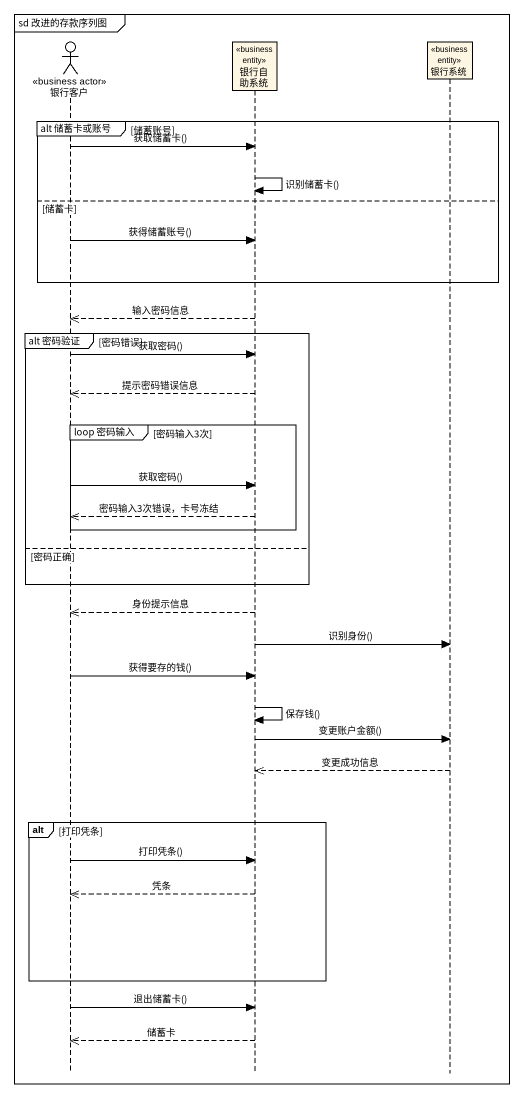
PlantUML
@startuml
mainframe sd 改进的存款序列图
hide footbox
actor 银行客户 <<business actor>>
participant 银行自助系统 <<business entity>>
participant 银行系统 <<business entity>>

group alt 储蓄卡或账号 [储蓄账号]
  银行客户 -> 银行自助系统 : 获取储蓄卡()
  银行自助系统 -> 银行自助系统 : 识别储蓄卡()
else 储蓄卡
  银行客户 -> 银行自助系统 : 获得储蓄账号()
end
银行自助系统 -->> 银行客户 : 输入密码信息
group alt 密码验证 [密码错误]
  银行客户 -> 银行自助系统 : 获取密码()
  银行自助系统 -->> 银行客户 : 提示密码错误信息
  group loop 密码输入 [密码输入3次]
    银行客户 -> 银行自助系统 : 获取密码()
    银行自助系统 -->> 银行客户 : 密码输入3次错误，卡号冻结
  end
else 密码正确
end
银行自助系统 -->> 银行客户 : 身份提示信息
银行自助系统 -> 银行系统 : 识别身份()
银行客户 -> 银行自助系统 : 获得要存的钱()
银行自助系统 -> 银行自助系统 : 保存钱()
银行自助系统 -> 银行系统 : 变更账户金额()
银行系统 -->> 银行自助系统 : 变更成功信息
alt 打印凭条
  银行客户 -> 银行自助系统 : 打印凭条()
  银行自助系统 -->> 银行客户 : 凭条
end
银行客户 -> 银行自助系统 : 退出储蓄卡()
银行自助系统 -->> 银行客户 : 储蓄卡
@enduml
